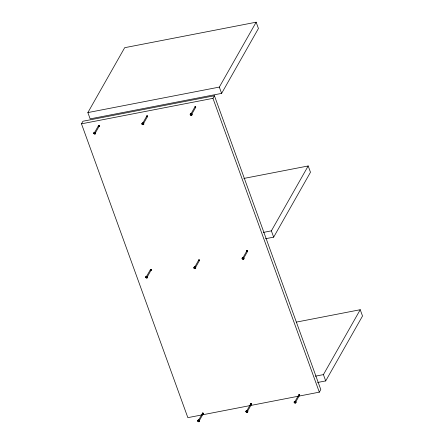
<?xml version="1.0" encoding="UTF-8"?>
<svg xmlns="http://www.w3.org/2000/svg" width="444" height="444" viewBox="0 0 444 444"><rect width="100%" height="100%" fill="white"/><g stroke="black" fill="none" stroke-linecap="round" stroke-linejoin="round"><path stroke-width="0.67" d="M98.901 125.358C99.245 127.489 98.157 124.209 99.306 125.957L95.133 133.311M147.275 116.084C145.732 117.172 147.558 115.174 147.469 116.617L143.617 123.404M150.816 269.347C151.165 271.478 150.078 268.198 151.221 269.946L147.053 277.3M191.542 114.619L195.715 107.265L195.521 106.727L194.966 106.838L191.114 113.625M199.228 260.056C197.685 261.144 199.511 259.141 199.423 260.589L195.571 267.377M202.858 413.098C203.208 415.229 202.12 411.949 203.263 413.697L199.412 420.485M247.23 250.644C247.574 252.775 246.487 249.495 247.635 251.243L243.462 258.597M251.371 403.879C249.678 404.861 251.565 402.924 251.471 404.351L247.619 411.138M295.826 401.792L299.678 395.005L299.484 394.466L298.923 394.577L295.071 401.365M98.962 126.129L99.006 125.375M147.119 116.789L147.169 116.039M150.877 270.119L150.927 269.364M202.919 413.869L202.969 413.12M247.291 251.415L247.336 250.66M98.851 126.107L99.201 125.486M147.014 116.772L147.364 116.15M150.771 270.096L151.121 269.475M247.18 251.393L247.53 250.771M202.808 413.847L203.163 413.225M251.015 404.501L251.171 403.768M194.966 106.838L195.576 107.393L195.31 106.665M298.923 394.577L299.534 395.132L299.273 394.405M81.485 123.832L82.961 121.234L214.43 95.743L320.79 389.566L319.319 392.157L187.851 417.649L81.485 123.832L212.959 98.34L214.43 95.743M87.868 112.582L124.681 47.691L256.149 22.2L258.43 28.494L221.617 93.39L90.149 118.875L87.868 112.582L219.336 87.091L256.149 22.2M94.705 132.318L98.551 125.53L99.273 125.569M98.746 126.063L99.112 125.419M142.863 122.982L146.714 116.189L147.436 116.234M146.909 116.728L147.058 116.017M195.749 107.171L195.521 106.727M146.62 276.307L150.472 269.519L151.193 269.558M150.666 270.052L151.032 269.408M194.816 266.949L198.668 260.162L199.389 260.206M243.035 257.603L246.886 250.816L247.602 250.854M247.075 251.348L247.441 250.705M263.248 232.428L271.378 230.852L308.192 165.962L310.473 172.261L273.659 237.152L265.529 238.728M198.662 420.057L202.514 413.27L203.235 413.309M202.708 413.802L203.069 413.159M246.87 410.711L250.721 403.923L251.443 403.962M250.91 404.456L251.276 403.812M315.29 376.19L323.421 374.614L360.234 309.723L362.515 316.023L325.702 380.913L317.565 382.489M146.859 116.062L147.325 116.75L146.953 116.028M199.123 260.012L199.184 260.756L199.012 259.99M250.96 403.757L251.215 403.918C250.877 405.067 251.909 404.218 251.065 403.751M98.657 125.996L99.323 125.663M146.82 116.661L147.486 116.328M150.572 269.985L151.243 269.658M198.773 260.634L199.317 260.123M246.986 251.282L247.652 250.949M202.614 413.736L203.285 413.408M250.821 404.39L251.487 404.062M98.585 125.913L99.051 125.524L99.345 125.769M150.499 269.902L150.971 269.514L151.265 269.758M246.914 251.199L247.38 250.81L247.674 251.054M202.542 413.653L203.013 413.264L203.308 413.508M98.535 125.819L99.051 125.524L99.339 125.863M146.698 116.483L147.508 116.428M150.455 269.808L150.971 269.514L151.26 269.852M198.651 260.45L199.439 260.301M246.864 251.104L247.38 250.81L247.669 251.149M202.497 413.558L203.013 413.264L203.297 413.603M250.699 404.212L251.509 404.162M98.513 125.719L99.051 125.524L99.245 126.029M146.675 116.378L147.214 116.189L147.502 116.528M150.433 269.708L150.971 269.514L151.165 270.019M198.629 260.351L199.461 260.4M246.842 251.004L247.38 250.81L247.574 251.315M202.475 413.458L203.013 413.264L203.202 413.769M250.677 404.112L251.215 403.918L251.504 404.256M299.572 394.533L299.162 394.411M243.812 178.444L308.192 165.962M296.531 322.078L360.234 309.723M146.681 116.284L147.214 116.189L147.408 116.694M98.518 125.619L99.051 125.524L99.162 126.085M246.847 250.904L247.38 250.81L247.491 251.371M198.635 260.251L199.456 260.5M150.438 269.608L150.971 269.514L151.082 270.08M250.682 404.012L251.215 403.918L251.409 404.423M202.481 413.358L203.013 413.264L203.124 413.83M146.775 116.117L147.214 116.189L147.325 116.75M98.612 125.452L99.051 125.524L99.068 126.118M246.942 250.738L247.38 250.81L247.397 251.404M198.729 260.09L199.362 260.667M150.533 269.441L150.971 269.514L150.982 270.107M250.777 403.846L251.215 403.918L251.326 404.484M202.575 413.192L203.013 413.264L203.025 413.858M299.644 394.616L299.534 395.132M195.105 106.704L195.737 106.971M98.696 125.397L99.051 125.524L98.796 125.363M247.025 250.682L247.38 250.81L247.125 250.649M198.812 260.029L199.278 260.722M150.616 269.386L150.971 269.514L150.71 269.353M250.86 403.79L251.232 404.512M202.653 413.136L203.013 413.264L202.753 413.103M299.694 394.716L299.423 394.572L299.617 395.077M195.205 106.671L195.76 107.071M299.717 394.816L299.423 394.572L299.711 394.91M219.336 87.091L221.617 93.39M271.378 230.852L273.659 237.152M323.421 374.614L325.702 380.913M212.959 98.34L319.319 392.157M194.267 268.298A0.96 0.821 29.6 0 1 194.494 266.911A0.96 0.821 29.6 0 1 195.798 267.86A0.96 0.821 29.6 0 1 194.466 268.442M197.791 420.784A0.96 0.821 29.6 0 1 198.973 420.052A0.96 0.821 29.6 0 1 199.467 421.428A0.96 0.821 29.6 0 1 197.952 421.217M190.765 115.118A0.96 0.821 29.6 0 1 190.415 113.814A0.96 0.821 29.6 0 1 191.836 113.897A0.96 0.821 29.6 0 1 191.691 115.168M191.475 115.246A0.96 0.821 29.6 0 1 190.992 115.218M93.884 133.267A0.96 0.821 29.6 0 1 94.611 132.24A0.96 0.821 29.6 0 1 95.688 133.222A0.96 0.821 29.6 0 1 94.583 133.91M94.35 133.811A0.96 0.821 29.6 0 1 93.989 133.478M242.147 258.658A0.96 0.821 29.6 0 0 243.728 259.13A0.96 0.821 29.6 0 0 243.201 257.675A0.96 0.821 29.6 0 0 242.147 258.658M242.213 258.552A0.96 0.821 29.6 0 0 243.789 259.024A0.96 0.821 29.6 0 0 243.262 257.57A0.96 0.821 29.6 0 0 242.213 258.552M193.934 268.01A0.96 0.821 29.6 0 0 195.51 268.481A0.96 0.821 29.6 0 0 194.988 267.027A0.96 0.821 29.6 0 0 193.934 268.01M145.737 277.367A0.96 0.821 29.6 0 0 147.314 277.839A0.96 0.821 29.6 0 0 146.786 276.384A0.96 0.821 29.6 0 0 145.737 277.367M145.799 277.256A0.96 0.821 29.6 0 0 147.375 277.728A0.96 0.821 29.6 0 0 146.853 276.273A0.96 0.821 29.6 0 0 145.799 277.256M197.78 421.117A0.96 0.821 29.6 0 0 199.356 421.589A0.96 0.821 29.6 0 0 198.829 420.135A0.96 0.821 29.6 0 0 197.78 421.117M245.987 411.771A0.96 0.821 29.6 0 0 247.563 412.243A0.96 0.821 29.6 0 0 247.036 410.789A0.96 0.821 29.6 0 0 245.987 411.771M246.048 411.66A0.96 0.821 29.6 0 0 247.624 412.132A0.96 0.821 29.6 0 0 247.097 410.678A0.96 0.821 29.6 0 0 246.048 411.66M294.189 402.425A0.96 0.821 29.6 0 0 295.771 402.897A0.96 0.821 29.6 0 0 295.243 401.443A0.96 0.821 29.6 0 0 294.189 402.425M294.25 402.314A0.96 0.821 29.6 0 0 295.832 402.786A0.96 0.821 29.6 0 0 295.304 401.332A0.96 0.821 29.6 0 0 294.25 402.314M190.232 114.68A0.96 0.821 29.6 0 0 191.808 115.151A0.96 0.821 29.6 0 0 191.281 113.697A0.96 0.821 29.6 0 0 190.232 114.68M141.98 124.037A0.96 0.821 29.6 0 0 143.556 124.509A0.96 0.821 29.6 0 0 143.035 123.055A0.96 0.821 29.6 0 0 141.98 124.037M142.041 123.926A0.96 0.821 29.6 0 0 143.623 124.403A0.96 0.821 29.6 0 0 143.096 122.949A0.96 0.821 29.6 0 0 142.041 123.926M93.817 133.372A0.96 0.821 29.6 0 0 95.399 133.849A0.96 0.821 29.6 0 0 94.872 132.395A0.96 0.821 29.6 0 0 93.817 133.372"/></g></svg>
